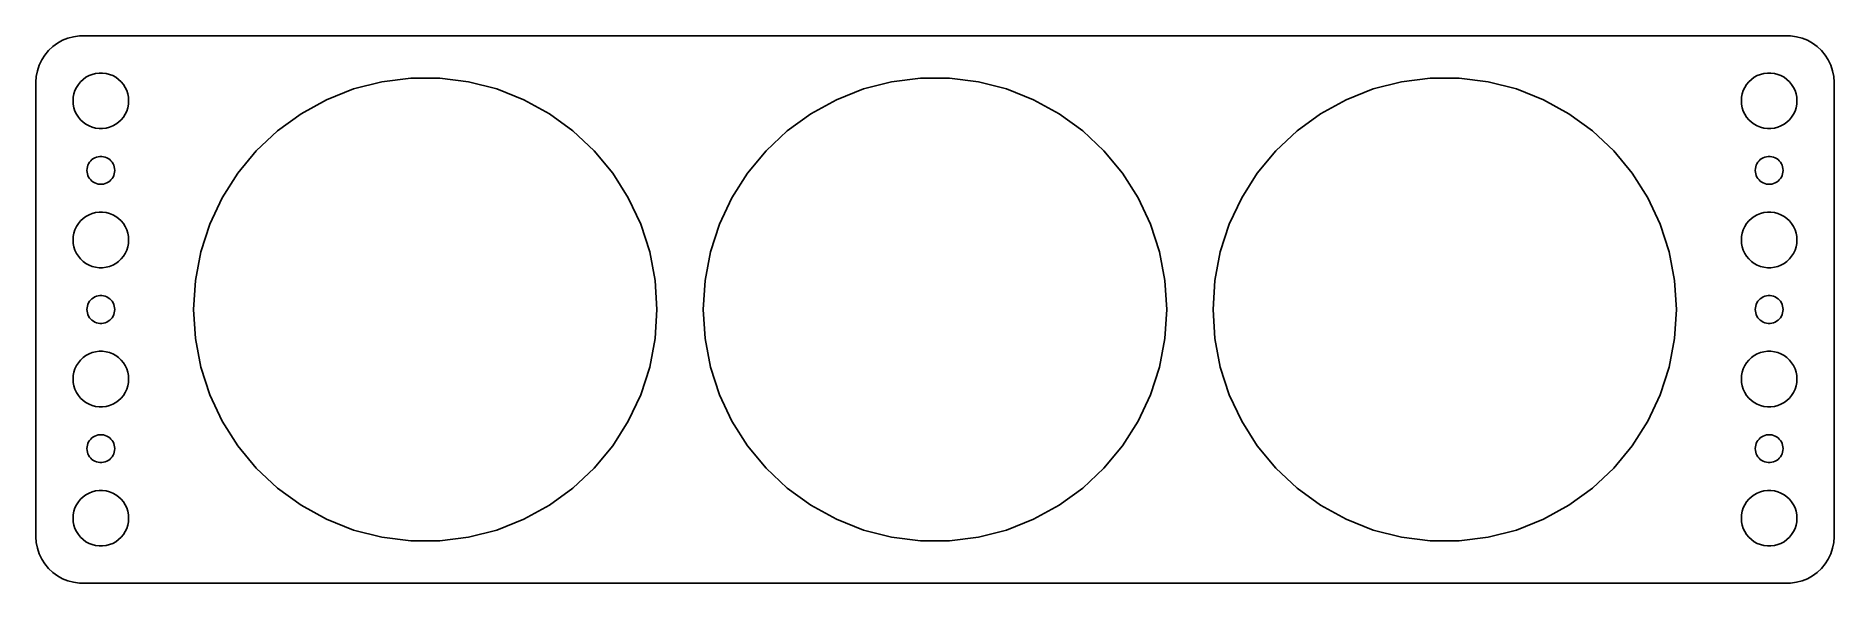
# Model space of a CAD drawing. Header units: metres. Extents: x -97 to 97, y -29 to 29.
import ezdxf

# ---------------------------------------------------------------- set-up
doc = ezdxf.new("R2010")
doc.units = ezdxf.units.M

msp = doc.modelspace()

# ---------------------------------------------------------------- linework, layer by layer
for p, q in [((-93.5451, 29.2553), (-94.1289, 29.0241)), ((-92.9369, 29.4114), (-93.5451, 29.2553)), ((-92.3139, 29.4901), (-92.9369, 29.4114)), ((92.3139, 29.4901), (-92.3139, 29.4901)), ((92.9369, 29.4114), (92.3139, 29.4901)), ((93.5451, 29.2553), (92.9369, 29.4114)), ((94.1289, 29.0241), (93.5451, 29.2553)), ((-96.0451, 27.4389), (-96.3815, 26.9088)), ((-95.6448, 27.9227), (-96.0451, 27.4389)), ((-95.1871, 28.3526), (-95.6448, 27.9227)), ((-94.6791, 28.7216), (-95.1871, 28.3526)), ((-94.1289, 29.0241), (-94.6791, 28.7216)), ((94.6791, 28.7216), (94.1289, 29.0241)), ((95.1871, 28.3526), (94.6791, 28.7216)), ((95.6448, 27.9227), (95.1871, 28.3526)), ((96.0451, 27.4389), (95.6448, 27.9227)), ((96.3815, 26.9088), (96.0451, 27.4389)), ((-96.8429, 25.7434), (-96.9606, 25.1267)), ((-96.6489, 26.3406), (-96.8429, 25.7434)), ((-96.3815, 26.9088), (-96.6489, 26.3406)), ((-91.2773, 25.2145), (-90.927, 25.3532)), ((-90.927, 25.3532), (-90.5621, 25.4469)), ((-90.5621, 25.4469), (-90.1884, 25.4941)), ((-90.1884, 25.4941), (-89.8116, 25.4941)), ((-89.8116, 25.4941), (-89.4379, 25.4469)), ((-89.4379, 25.4469), (-89.073, 25.3532)), ((-89.073, 25.3532), (-88.7227, 25.2145)), ((88.7227, 25.2145), (89.073, 25.3532)), ((89.073, 25.3532), (89.4379, 25.4469)), ((89.4379, 25.4469), (89.8116, 25.4941)), ((89.8116, 25.4941), (90.1884, 25.4941)), ((90.1884, 25.4941), (90.5621, 25.4469)), ((90.5621, 25.4469), (90.927, 25.3532)), ((90.927, 25.3532), (91.2773, 25.2145)), ((96.6489, 26.3406), (96.3815, 26.9088)), ((96.8429, 25.7434), (96.6489, 26.3406)), ((96.9606, 25.1267), (96.8429, 25.7434)), ((-96.9606, 25.1267), (-97, 24.5)), ((-97, 24.5), (-97, -24.5)), ((-92.9057, 23.2461), (-92.7893, 23.6044)), ((-92.7893, 23.6044), (-92.6289, 23.9453)), ((-92.6289, 23.9453), (-92.427, 24.2634)), ((-92.427, 24.2634), (-92.1869, 24.5536)), ((-92.1869, 24.5536), (-91.9123, 24.8115)), ((-91.9123, 24.8115), (-91.6075, 25.033)), ((-91.6075, 25.033), (-91.2773, 25.2145)), ((-88.7227, 25.2145), (-88.3925, 25.033)), ((-88.3925, 25.033), (-88.0877, 24.8115)), ((-88.0877, 24.8115), (-87.8131, 24.5536)), ((-87.8131, 24.5536), (-87.573, 24.2634)), ((-87.573, 24.2634), (-87.3711, 23.9453)), ((-87.3711, 23.9453), (-87.2107, 23.6044)), ((-87.2107, 23.6044), (-87.0943, 23.2461)), ((-65.6445, 22.6207), (-62.7254, 23.7764)), ((-62.7254, 23.7764), (-59.6845, 24.5572)), ((-59.6845, 24.5572), (-56.5698, 24.9507)), ((-56.5698, 24.9507), (-53.4302, 24.9507)), ((-53.4302, 24.9507), (-50.3155, 24.5572)), ((-50.3155, 24.5572), (-47.2746, 23.7764)), ((-47.2746, 23.7764), (-44.3555, 22.6207)), ((-10.6445, 22.6207), (-7.72542, 23.7764)), ((-7.72542, 23.7764), (-4.68452, 24.5572)), ((-4.68452, 24.5572), (-1.56975, 24.9507)), ((-1.56975, 24.9507), (1.56975, 24.9507)), ((1.56975, 24.9507), (4.68452, 24.5572)), ((4.68452, 24.5572), (7.72542, 23.7764)), ((7.72542, 23.7764), (10.6445, 22.6207)), ((44.3555, 22.6207), (47.2746, 23.7764)), ((47.2746, 23.7764), (50.3155, 24.5572)), ((50.3155, 24.5572), (53.4302, 24.9507)), ((53.4302, 24.9507), (56.5698, 24.9507)), ((56.5698, 24.9507), (59.6845, 24.5572)), ((59.6845, 24.5572), (62.7254, 23.7764)), ((62.7254, 23.7764), (65.6445, 22.6207)), ((87.0943, 23.2461), (87.2107, 23.6044)), ((87.2107, 23.6044), (87.3711, 23.9453)), ((87.3711, 23.9453), (87.573, 24.2634)), ((87.573, 24.2634), (87.8131, 24.5536)), ((87.8131, 24.5536), (88.0877, 24.8115)), ((88.0877, 24.8115), (88.3925, 25.033)), ((88.3925, 25.033), (88.7227, 25.2145)), ((91.2773, 25.2145), (91.6075, 25.033)), ((91.6075, 25.033), (91.9123, 24.8115)), ((91.9123, 24.8115), (92.1869, 24.5536)), ((92.1869, 24.5536), (92.427, 24.2634)), ((92.427, 24.2634), (92.6289, 23.9453)), ((92.6289, 23.9453), (92.7893, 23.6044)), ((92.7893, 23.6044), (92.9057, 23.2461)), ((97, 24.5), (96.9606, 25.1267)), ((97, -24.5), (97, 24.5)), ((-93, 22.5), (-92.9763, 22.876)), ((-92.9763, 22.124), (-93, 22.5)), ((-92.9763, 22.876), (-92.9057, 23.2461)), ((-92.9057, 21.7539), (-92.9763, 22.124)), ((-92.7893, 21.3956), (-92.9057, 21.7539)), ((-92.6289, 21.0547), (-92.7893, 21.3956)), ((-87.2107, 21.3956), (-87.3711, 21.0547)), ((-87.0943, 21.7539), (-87.2107, 21.3956)), ((-87.0943, 23.2461), (-87.0237, 22.876)), ((-87.0237, 22.124), (-87.0943, 21.7539)), ((-87.0237, 22.876), (-87, 22.5)), ((-87, 22.5), (-87.0237, 22.124)), ((-68.3957, 21.1082), (-65.6445, 22.6207)), ((-44.3555, 22.6207), (-41.6043, 21.1082)), ((-13.3957, 21.1082), (-10.6445, 22.6207)), ((10.6445, 22.6207), (13.3957, 21.1082)), ((41.6043, 21.1082), (44.3555, 22.6207)), ((65.6445, 22.6207), (68.3957, 21.1082)), ((87, 22.5), (87.0237, 22.876)), ((87.0237, 22.124), (87, 22.5)), ((87.0237, 22.876), (87.0943, 23.2461)), ((87.0943, 21.7539), (87.0237, 22.124)), ((87.2107, 21.3956), (87.0943, 21.7539)), ((87.3711, 21.0547), (87.2107, 21.3956)), ((92.7893, 21.3956), (92.6289, 21.0547)), ((92.9057, 21.7539), (92.7893, 21.3956)), ((92.9057, 23.2461), (92.9763, 22.876)), ((92.9763, 22.124), (92.9057, 21.7539)), ((92.9763, 22.876), (93, 22.5)), ((93, 22.5), (92.9763, 22.124)), ((-92.427, 20.7366), (-92.6289, 21.0547)), ((-92.1869, 20.4464), (-92.427, 20.7366)), ((-91.9123, 20.1884), (-92.1869, 20.4464)), ((-91.6075, 19.967), (-91.9123, 20.1884)), ((-91.2773, 19.7855), (-91.6075, 19.967)), ((-90.927, 19.6468), (-91.2773, 19.7855)), ((-90.5621, 19.5531), (-90.927, 19.6468)), ((-90.1884, 19.5059), (-90.5621, 19.5531)), ((-89.8116, 19.5059), (-90.1884, 19.5059)), ((-89.4379, 19.5531), (-89.8116, 19.5059)), ((-89.073, 19.6468), (-89.4379, 19.5531)), ((-88.7227, 19.7855), (-89.073, 19.6468)), ((-88.3925, 19.967), (-88.7227, 19.7855)), ((-88.0877, 20.1884), (-88.3925, 19.967)), ((-87.8131, 20.4464), (-88.0877, 20.1884)), ((-87.573, 20.7366), (-87.8131, 20.4464)), ((-87.3711, 21.0547), (-87.573, 20.7366)), ((-70.9356, 19.2628), (-68.3957, 21.1082)), ((-41.6043, 21.1082), (-39.0644, 19.2628)), ((-15.9356, 19.2628), (-13.3957, 21.1082)), ((13.3957, 21.1082), (15.9356, 19.2628)), ((39.0644, 19.2628), (41.6043, 21.1082)), ((68.3957, 21.1082), (70.9356, 19.2628)), ((87.573, 20.7366), (87.3711, 21.0547)), ((87.8131, 20.4464), (87.573, 20.7366)), ((88.0877, 20.1884), (87.8131, 20.4464)), ((88.3925, 19.967), (88.0877, 20.1884)), ((88.7227, 19.7855), (88.3925, 19.967)), ((89.073, 19.6468), (88.7227, 19.7855)), ((89.4379, 19.5531), (89.073, 19.6468)), ((89.8116, 19.5059), (89.4379, 19.5531)), ((90.1884, 19.5059), (89.8116, 19.5059)), ((90.5621, 19.5531), (90.1884, 19.5059)), ((90.927, 19.6468), (90.5621, 19.5531)), ((91.2773, 19.7855), (90.927, 19.6468)), ((91.6075, 19.967), (91.2773, 19.7855)), ((91.9123, 20.1884), (91.6075, 19.967)), ((92.1869, 20.4464), (91.9123, 20.1884)), ((92.427, 20.7366), (92.1869, 20.4464)), ((92.6289, 21.0547), (92.427, 20.7366)), ((-73.2242, 17.1137), (-70.9356, 19.2628)), ((-39.0644, 19.2628), (-36.7758, 17.1137)), ((-18.2242, 17.1137), (-15.9356, 19.2628)), ((15.9356, 19.2628), (18.2242, 17.1137)), ((36.7758, 17.1137), (39.0644, 19.2628)), ((70.9356, 19.2628), (73.2242, 17.1137)), ((-91.4529, 15.373), (-91.3947, 15.5522)), ((-91.3947, 15.5522), (-91.3145, 15.7226)), ((-91.3145, 15.7226), (-91.2135, 15.8817)), ((-91.2135, 15.8817), (-91.0934, 16.0268)), ((-91.0934, 16.0268), (-90.9561, 16.1558)), ((-90.9561, 16.1558), (-90.8037, 16.2665)), ((-90.8037, 16.2665), (-90.6387, 16.3572)), ((-90.6387, 16.3572), (-90.4635, 16.4266)), ((-90.4635, 16.4266), (-90.2811, 16.4734)), ((-90.2811, 16.4734), (-90.0942, 16.497)), ((-90.0942, 16.497), (-89.9058, 16.497)), ((-89.9058, 16.497), (-89.7189, 16.4734)), ((-89.7189, 16.4734), (-89.5365, 16.4266)), ((-89.5365, 16.4266), (-89.3613, 16.3572)), ((-89.3613, 16.3572), (-89.1963, 16.2665)), ((-89.1963, 16.2665), (-89.0439, 16.1558)), ((-89.0439, 16.1558), (-88.9065, 16.0268)), ((-88.9065, 16.0268), (-88.7865, 15.8817)), ((-88.7865, 15.8817), (-88.6855, 15.7226)), ((-88.6855, 15.7226), (-88.6053, 15.5522)), ((-88.6053, 15.5522), (-88.5471, 15.373)), ((-75.2254, 14.6946), (-73.2242, 17.1137)), ((-36.7758, 17.1137), (-34.7746, 14.6946)), ((-20.2254, 14.6946), (-18.2242, 17.1137)), ((18.2242, 17.1137), (20.2254, 14.6946)), ((34.7746, 14.6946), (36.7758, 17.1137)), ((73.2242, 17.1137), (75.2254, 14.6946)), ((88.5471, 15.373), (88.6053, 15.5522)), ((88.6053, 15.5522), (88.6855, 15.7226)), ((88.6855, 15.7226), (88.7865, 15.8817)), ((88.7865, 15.8817), (88.9065, 16.0268)), ((88.9065, 16.0268), (89.0439, 16.1558)), ((89.0439, 16.1558), (89.1963, 16.2665)), ((89.1963, 16.2665), (89.3613, 16.3572)), ((89.3613, 16.3572), (89.5365, 16.4266)), ((89.5365, 16.4266), (89.7189, 16.4734)), ((89.7189, 16.4734), (89.9058, 16.497)), ((89.9058, 16.497), (90.0942, 16.497)), ((90.0942, 16.497), (90.2811, 16.4734)), ((90.2811, 16.4734), (90.4635, 16.4266)), ((90.4635, 16.4266), (90.6387, 16.3572)), ((90.6387, 16.3572), (90.8037, 16.2665)), ((90.8037, 16.2665), (90.9561, 16.1558)), ((90.9561, 16.1558), (91.0934, 16.0268)), ((91.0934, 16.0268), (91.2135, 15.8817)), ((91.2135, 15.8817), (91.3145, 15.7226)), ((91.3145, 15.7226), (91.3947, 15.5522)), ((91.3947, 15.5522), (91.4529, 15.373)), ((-91.5, 15), (-91.4882, 15.188)), ((-91.4882, 14.812), (-91.5, 15)), ((-91.4882, 15.188), (-91.4529, 15.373)), ((-91.4529, 14.627), (-91.4882, 14.812)), ((-91.3947, 14.4478), (-91.4529, 14.627)), ((-91.3145, 14.2774), (-91.3947, 14.4478)), ((-91.2135, 14.1183), (-91.3145, 14.2774)), ((-91.0934, 13.9732), (-91.2135, 14.1183)), ((-90.9561, 13.8442), (-91.0934, 13.9732)), ((-90.8037, 13.7335), (-90.9561, 13.8442)), ((-90.6387, 13.6427), (-90.8037, 13.7335)), ((-90.4635, 13.5734), (-90.6387, 13.6427)), ((-89.3613, 13.6427), (-89.5365, 13.5734)), ((-89.1963, 13.7335), (-89.3613, 13.6427)), ((-89.0439, 13.8442), (-89.1963, 13.7335)), ((-88.9065, 13.9732), (-89.0439, 13.8442)), ((-88.7865, 14.1183), (-88.9065, 13.9732)), ((-88.6855, 14.2774), (-88.7865, 14.1183)), ((-88.6053, 14.4478), (-88.6855, 14.2774)), ((-88.5471, 14.627), (-88.6053, 14.4478)), ((-88.5471, 15.373), (-88.5118, 15.188)), ((-88.5118, 14.812), (-88.5471, 14.627)), ((-88.5118, 15.188), (-88.5, 15)), ((-88.5, 15), (-88.5118, 14.812)), ((-76.9077, 12.0438), (-75.2254, 14.6946)), ((-34.7746, 14.6946), (-33.0923, 12.0438)), ((-21.9077, 12.0438), (-20.2254, 14.6946)), ((20.2254, 14.6946), (21.9077, 12.0438)), ((33.0923, 12.0438), (34.7746, 14.6946)), ((75.2254, 14.6946), (76.9077, 12.0438)), ((88.5, 15), (88.5118, 15.188)), ((88.5118, 14.812), (88.5, 15)), ((88.5118, 15.188), (88.5471, 15.373)), ((88.5471, 14.627), (88.5118, 14.812)), ((88.6053, 14.4478), (88.5471, 14.627)), ((88.6855, 14.2774), (88.6053, 14.4478)), ((88.7865, 14.1183), (88.6855, 14.2774)), ((88.9065, 13.9732), (88.7865, 14.1183)), ((89.0439, 13.8442), (88.9065, 13.9732)), ((89.1963, 13.7335), (89.0439, 13.8442)), ((89.3613, 13.6427), (89.1963, 13.7335)), ((89.5365, 13.5734), (89.3613, 13.6427)), ((90.6387, 13.6427), (90.4635, 13.5734)), ((90.8037, 13.7335), (90.6387, 13.6427)), ((90.9561, 13.8442), (90.8037, 13.7335)), ((91.0934, 13.9732), (90.9561, 13.8442)), ((91.2135, 14.1183), (91.0934, 13.9732)), ((91.3145, 14.2774), (91.2135, 14.1183)), ((91.3947, 14.4478), (91.3145, 14.2774)), ((91.4529, 14.627), (91.3947, 14.4478)), ((91.4529, 15.373), (91.4882, 15.188)), ((91.4882, 14.812), (91.4529, 14.627)), ((91.4882, 15.188), (91.5, 15)), ((91.5, 15), (91.4882, 14.812)), ((-90.2811, 13.5266), (-90.4635, 13.5734)), ((-90.0942, 13.5029), (-90.2811, 13.5266)), ((-89.9058, 13.5029), (-90.0942, 13.5029)), ((-89.7189, 13.5266), (-89.9058, 13.5029)), ((-89.5365, 13.5734), (-89.7189, 13.5266)), ((-78.2444, 9.20311), (-76.9077, 12.0438)), ((-33.0923, 12.0438), (-31.7556, 9.20311)), ((-23.2444, 9.20311), (-21.9077, 12.0438)), ((21.9077, 12.0438), (23.2444, 9.20311)), ((31.7556, 9.20311), (33.0923, 12.0438)), ((76.9077, 12.0438), (78.2444, 9.20311)), ((89.7189, 13.5266), (89.5365, 13.5734)), ((89.9058, 13.5029), (89.7189, 13.5266)), ((90.0942, 13.5029), (89.9058, 13.5029)), ((90.2811, 13.5266), (90.0942, 13.5029)), ((90.4635, 13.5734), (90.2811, 13.5266)), ((-92.1869, 9.55363), (-91.9123, 9.81154)), ((-91.9123, 9.81154), (-91.6075, 10.033)), ((-91.6075, 10.033), (-91.2773, 10.2145)), ((-91.2773, 10.2145), (-90.927, 10.3532)), ((-90.927, 10.3532), (-90.5621, 10.4469)), ((-90.5621, 10.4469), (-90.1884, 10.4941)), ((-90.1884, 10.4941), (-89.8116, 10.4941)), ((-89.8116, 10.4941), (-89.4379, 10.4469)), ((-89.4379, 10.4469), (-89.073, 10.3532)), ((-89.073, 10.3532), (-88.7227, 10.2145)), ((-88.7227, 10.2145), (-88.3925, 10.033)), ((-88.3925, 10.033), (-88.0877, 9.81154)), ((-88.0877, 9.81154), (-87.8131, 9.55363)), ((87.8131, 9.55363), (88.0877, 9.81154)), ((88.0877, 9.81154), (88.3925, 10.033)), ((88.3925, 10.033), (88.7227, 10.2145)), ((88.7227, 10.2145), (89.073, 10.3532)), ((89.073, 10.3532), (89.4379, 10.4469)), ((89.4379, 10.4469), (89.8116, 10.4941)), ((89.8116, 10.4941), (90.1884, 10.4941)), ((90.1884, 10.4941), (90.5621, 10.4469)), ((90.5621, 10.4469), (90.927, 10.3532)), ((90.927, 10.3532), (91.2773, 10.2145)), ((91.2773, 10.2145), (91.6075, 10.033)), ((91.6075, 10.033), (91.9123, 9.81154)), ((91.9123, 9.81154), (92.1869, 9.55363)), ((-93, 7.5), (-92.9763, 7.87599)), ((-92.9763, 7.87599), (-92.9057, 8.24606)), ((-92.9057, 8.24606), (-92.7893, 8.60437)), ((-92.7893, 8.60437), (-92.6289, 8.94525)), ((-92.6289, 8.94525), (-92.427, 9.26335)), ((-92.427, 9.26335), (-92.1869, 9.55363)), ((-87.8131, 9.55363), (-87.573, 9.26335)), ((-87.573, 9.26335), (-87.3711, 8.94525)), ((-87.3711, 8.94525), (-87.2107, 8.60437)), ((-87.2107, 8.60437), (-87.0943, 8.24606)), ((-87.0943, 8.24606), (-87.0237, 7.87599)), ((-87.0237, 7.87599), (-87, 7.5)), ((-79.2146, 6.21724), (-78.2444, 9.20311)), ((-31.7556, 9.20311), (-30.7854, 6.21724)), ((-24.2146, 6.21724), (-23.2444, 9.20311)), ((23.2444, 9.20311), (24.2146, 6.21724)), ((30.7854, 6.21724), (31.7556, 9.20311)), ((78.2444, 9.20311), (79.2146, 6.21724)), ((87, 7.5), (87.0237, 7.87599)), ((87.0237, 7.87599), (87.0943, 8.24606)), ((87.0943, 8.24606), (87.2107, 8.60437)), ((87.2107, 8.60437), (87.3711, 8.94525)), ((87.3711, 8.94525), (87.573, 9.26335)), ((87.573, 9.26335), (87.8131, 9.55363)), ((92.1869, 9.55363), (92.427, 9.26335)), ((92.427, 9.26335), (92.6289, 8.94525)), ((92.6289, 8.94525), (92.7893, 8.60437)), ((92.7893, 8.60437), (92.9057, 8.24606)), ((92.9057, 8.24606), (92.9763, 7.87599)), ((92.9763, 7.87599), (93, 7.5)), ((-92.9763, 7.12399), (-93, 7.5)), ((-92.9057, 6.75392), (-92.9763, 7.12399)), ((-92.7893, 6.39561), (-92.9057, 6.75392)), ((-92.6289, 6.05473), (-92.7893, 6.39561)), ((-92.427, 5.73663), (-92.6289, 6.05473)), ((-87.3711, 6.05473), (-87.573, 5.73663)), ((-87.2107, 6.39561), (-87.3711, 6.05473)), ((-87.0943, 6.75392), (-87.2107, 6.39561)), ((-87.0237, 7.12399), (-87.0943, 6.75392)), ((-87, 7.5), (-87.0237, 7.12399)), ((-79.8029, 3.13332), (-79.2146, 6.21724)), ((-30.7854, 6.21724), (-30.1971, 3.13332)), ((-24.8029, 3.13332), (-24.2146, 6.21724)), ((24.2146, 6.21724), (24.8029, 3.13332)), ((30.1971, 3.13332), (30.7854, 6.21724)), ((79.2146, 6.21724), (79.8029, 3.13332)), ((87.0237, 7.12399), (87, 7.5)), ((87.0943, 6.75392), (87.0237, 7.12399)), ((87.2107, 6.39561), (87.0943, 6.75392)), ((87.3711, 6.05473), (87.2107, 6.39561)), ((87.573, 5.73663), (87.3711, 6.05473)), ((92.6289, 6.05473), (92.427, 5.73663)), ((92.7893, 6.39561), (92.6289, 6.05473)), ((92.9057, 6.75392), (92.7893, 6.39561)), ((92.9763, 7.12399), (92.9057, 6.75392)), ((93, 7.5), (92.9763, 7.12399)), ((-92.1869, 5.44635), (-92.427, 5.73663)), ((-91.9123, 5.18845), (-92.1869, 5.44635)), ((-91.6075, 4.96701), (-91.9123, 5.18845)), ((-91.2773, 4.78551), (-91.6075, 4.96701)), ((-90.927, 4.64682), (-91.2773, 4.78551)), ((-90.5621, 4.55313), (-90.927, 4.64682)), ((-90.1884, 4.50591), (-90.5621, 4.55313)), ((-89.8116, 4.50591), (-90.1884, 4.50591)), ((-89.4379, 4.55313), (-89.8116, 4.50591)), ((-89.073, 4.64682), (-89.4379, 4.55313)), ((-88.7227, 4.78551), (-89.073, 4.64682)), ((-88.3925, 4.96701), (-88.7227, 4.78551)), ((-88.0877, 5.18845), (-88.3925, 4.96701)), ((-87.8131, 5.44635), (-88.0877, 5.18845)), ((-87.573, 5.73663), (-87.8131, 5.44635)), ((87.8131, 5.44635), (87.573, 5.73663)), ((88.0877, 5.18845), (87.8131, 5.44635)), ((88.3925, 4.96701), (88.0877, 5.18845)), ((88.7227, 4.78551), (88.3925, 4.96701)), ((89.073, 4.64682), (88.7227, 4.78551)), ((89.4379, 4.55313), (89.073, 4.64682)), ((89.8116, 4.50591), (89.4379, 4.55313)), ((90.1884, 4.50591), (89.8116, 4.50591)), ((90.5621, 4.55313), (90.1884, 4.50591)), ((90.927, 4.64682), (90.5621, 4.55313)), ((91.2773, 4.78551), (90.927, 4.64682)), ((91.6075, 4.96701), (91.2773, 4.78551)), ((91.9123, 5.18845), (91.6075, 4.96701)), ((92.1869, 5.44635), (91.9123, 5.18845)), ((92.427, 5.73663), (92.1869, 5.44635)), ((-80, 0), (-79.8029, 3.13332)), ((-30.1971, 3.13332), (-30, 0)), ((-25, 0), (-24.8029, 3.13332)), ((24.8029, 3.13332), (25, 0)), ((30, 0), (30.1971, 3.13332)), ((79.8029, 3.13332), (80, 0)), ((-91.5, 0), (-91.4882, 0.187988)), ((-91.4882, -0.187988), (-91.5, 0)), ((-91.4882, 0.187988), (-91.4529, 0.373032)), ((-91.4529, 0.373032), (-91.3947, 0.552185)), ((-91.3947, 0.552185), (-91.3145, 0.722626)), ((-91.3145, 0.722626), (-91.2135, 0.881668)), ((-91.2135, 0.881668), (-91.0934, 1.02681)), ((-91.0934, 1.02681), (-90.9561, 1.15576)), ((-90.9561, 1.15576), (-90.8037, 1.26648)), ((-90.8037, 1.26648), (-90.6387, 1.35724)), ((-90.6387, 1.35724), (-90.4635, 1.42657)), ((-90.4635, 1.42657), (-90.2811, 1.47342)), ((-90.2811, 1.47342), (-90.0942, 1.49704)), ((-90.0942, 1.49704), (-89.9058, 1.49704)), ((-89.9058, 1.49704), (-89.7189, 1.47342)), ((-89.7189, 1.47342), (-89.5365, 1.42657)), ((-89.5365, 1.42657), (-89.3613, 1.35724)), ((-89.3613, 1.35724), (-89.1963, 1.26648)), ((-89.1963, 1.26648), (-89.0439, 1.15576)), ((-89.0439, 1.15576), (-88.9065, 1.02681)), ((-88.9065, 1.02681), (-88.7865, 0.881668)), ((-88.7865, 0.881668), (-88.6855, 0.722626)), ((-88.6855, 0.722626), (-88.6053, 0.552185)), ((-88.6053, 0.552185), (-88.5471, 0.373032)), ((-88.5471, 0.373032), (-88.5118, 0.187988)), ((-88.5118, 0.187988), (-88.5, 0)), ((-88.5, 0), (-88.5118, -0.187988)), ((-79.8029, -3.13332), (-80, 0)), ((-30, 0), (-30.1971, -3.13332)), ((-24.8029, -3.13332), (-25, 0)), ((25, 0), (24.8029, -3.13332)), ((30.1971, -3.13332), (30, 0)), ((80, 0), (79.8029, -3.13332)), ((88.5, 0), (88.5118, 0.187988)), ((88.5118, -0.187988), (88.5, 0)), ((88.5118, 0.187988), (88.5471, 0.373032)), ((88.5471, 0.373032), (88.6053, 0.552185)), ((88.6053, 0.552185), (88.6855, 0.722626)), ((88.6855, 0.722626), (88.7865, 0.881668)), ((88.7865, 0.881668), (88.9065, 1.02681)), ((88.9065, 1.02681), (89.0439, 1.15576)), ((89.0439, 1.15576), (89.1963, 1.26648)), ((89.1963, 1.26648), (89.3613, 1.35724)), ((89.3613, 1.35724), (89.5365, 1.42657)), ((89.5365, 1.42657), (89.7189, 1.47342)), ((89.7189, 1.47342), (89.9058, 1.49704)), ((89.9058, 1.49704), (90.0942, 1.49704)), ((90.0942, 1.49704), (90.2811, 1.47342)), ((90.2811, 1.47342), (90.4635, 1.42657)), ((90.4635, 1.42657), (90.6387, 1.35724)), ((90.6387, 1.35724), (90.8037, 1.26648)), ((90.8037, 1.26648), (90.9561, 1.15576)), ((90.9561, 1.15576), (91.0934, 1.02681)), ((91.0934, 1.02681), (91.2135, 0.881668)), ((91.2135, 0.881668), (91.3145, 0.722626)), ((91.3145, 0.722626), (91.3947, 0.552185)), ((91.3947, 0.552185), (91.4529, 0.373032)), ((91.4529, 0.373032), (91.4882, 0.187988)), ((91.4882, 0.187988), (91.5, 0)), ((91.5, 0), (91.4882, -0.187988)), ((-91.4529, -0.373032), (-91.4882, -0.187988)), ((-91.3947, -0.552185), (-91.4529, -0.373032)), ((-91.3145, -0.722626), (-91.3947, -0.552185)), ((-91.2135, -0.881668), (-91.3145, -0.722626)), ((-91.0934, -1.02681), (-91.2135, -0.881668)), ((-90.9561, -1.15576), (-91.0934, -1.02681)), ((-90.8037, -1.26648), (-90.9561, -1.15576)), ((-90.6387, -1.35724), (-90.8037, -1.26648)), ((-90.4635, -1.42657), (-90.6387, -1.35724)), ((-90.2811, -1.47342), (-90.4635, -1.42657)), ((-90.0942, -1.49704), (-90.2811, -1.47342)), ((-89.9058, -1.49704), (-90.0942, -1.49704)), ((-89.7189, -1.47342), (-89.9058, -1.49704)), ((-89.5365, -1.42657), (-89.7189, -1.47342)), ((-89.3613, -1.35724), (-89.5365, -1.42657)), ((-89.1963, -1.26648), (-89.3613, -1.35724)), ((-89.0439, -1.15576), (-89.1963, -1.26648)), ((-88.9065, -1.02681), (-89.0439, -1.15576)), ((-88.7865, -0.881668), (-88.9065, -1.02681)), ((-88.6855, -0.722626), (-88.7865, -0.881668)), ((-88.6053, -0.552185), (-88.6855, -0.722626)), ((-88.5471, -0.373032), (-88.6053, -0.552185)), ((-88.5118, -0.187988), (-88.5471, -0.373032)), ((88.5471, -0.373032), (88.5118, -0.187988)), ((88.6053, -0.552185), (88.5471, -0.373032)), ((88.6855, -0.722626), (88.6053, -0.552185)), ((88.7865, -0.881668), (88.6855, -0.722626)), ((88.9065, -1.02681), (88.7865, -0.881668)), ((89.0439, -1.15576), (88.9065, -1.02681)), ((89.1963, -1.26648), (89.0439, -1.15576)), ((89.3613, -1.35724), (89.1963, -1.26648)), ((89.5365, -1.42657), (89.3613, -1.35724)), ((89.7189, -1.47342), (89.5365, -1.42657)), ((89.9058, -1.49704), (89.7189, -1.47342)), ((90.0942, -1.49704), (89.9058, -1.49704)), ((90.2811, -1.47342), (90.0942, -1.49704)), ((90.4635, -1.42657), (90.2811, -1.47342)), ((90.6387, -1.35724), (90.4635, -1.42657)), ((90.8037, -1.26648), (90.6387, -1.35724)), ((90.9561, -1.15576), (90.8037, -1.26648)), ((91.0934, -1.02681), (90.9561, -1.15576)), ((91.2135, -0.881668), (91.0934, -1.02681)), ((91.3145, -0.722626), (91.2135, -0.881668)), ((91.3947, -0.552185), (91.3145, -0.722626)), ((91.4529, -0.373032), (91.3947, -0.552185)), ((91.4882, -0.187988), (91.4529, -0.373032)), ((-79.2146, -6.21724), (-79.8029, -3.13332)), ((-30.1971, -3.13332), (-30.7854, -6.21724)), ((-24.2146, -6.21724), (-24.8029, -3.13332)), ((24.8029, -3.13332), (24.2146, -6.21724)), ((30.7854, -6.21724), (30.1971, -3.13332)), ((79.8029, -3.13332), (79.2146, -6.21724)), ((-92.6289, -6.05473), (-92.427, -5.73663)), ((-92.427, -5.73663), (-92.1869, -5.44635)), ((-92.1869, -5.44635), (-91.9123, -5.18845)), ((-91.9123, -5.18845), (-91.6075, -4.96701)), ((-91.6075, -4.96701), (-91.2773, -4.78551)), ((-91.2773, -4.78551), (-90.927, -4.64682)), ((-90.927, -4.64682), (-90.5621, -4.55313)), ((-90.5621, -4.55313), (-90.1884, -4.50591)), ((-90.1884, -4.50591), (-89.8116, -4.50591)), ((-89.8116, -4.50591), (-89.4379, -4.55313)), ((-89.4379, -4.55313), (-89.073, -4.64682)), ((-89.073, -4.64682), (-88.7227, -4.78551)), ((-88.7227, -4.78551), (-88.3925, -4.96701)), ((-88.3925, -4.96701), (-88.0877, -5.18845)), ((-88.0877, -5.18845), (-87.8131, -5.44635)), ((-87.8131, -5.44635), (-87.573, -5.73663)), ((-87.573, -5.73663), (-87.3711, -6.05473)), ((87.3711, -6.05473), (87.573, -5.73663)), ((87.573, -5.73663), (87.8131, -5.44635)), ((87.8131, -5.44635), (88.0877, -5.18845)), ((88.0877, -5.18845), (88.3925, -4.96701)), ((88.3925, -4.96701), (88.7227, -4.78551)), ((88.7227, -4.78551), (89.073, -4.64682)), ((89.073, -4.64682), (89.4379, -4.55313)), ((89.4379, -4.55313), (89.8116, -4.50591)), ((89.8116, -4.50591), (90.1884, -4.50591)), ((90.1884, -4.50591), (90.5621, -4.55313)), ((90.5621, -4.55313), (90.927, -4.64682)), ((90.927, -4.64682), (91.2773, -4.78551)), ((91.2773, -4.78551), (91.6075, -4.96701)), ((91.6075, -4.96701), (91.9123, -5.18845)), ((91.9123, -5.18845), (92.1869, -5.44635)), ((92.1869, -5.44635), (92.427, -5.73663)), ((92.427, -5.73663), (92.6289, -6.05473)), ((-93, -7.5), (-92.9763, -7.12399)), ((-92.9763, -7.87599), (-93, -7.5)), ((-92.9763, -7.12399), (-92.9057, -6.75392)), ((-92.9057, -6.75392), (-92.7893, -6.39561)), ((-92.7893, -6.39561), (-92.6289, -6.05473)), ((-87.3711, -6.05473), (-87.2107, -6.39561)), ((-87.2107, -6.39561), (-87.0943, -6.75392)), ((-87.0943, -6.75392), (-87.0237, -7.12399)), ((-87.0237, -7.12399), (-87, -7.5)), ((-87, -7.5), (-87.0237, -7.87599)), ((-78.2444, -9.20311), (-79.2146, -6.21724)), ((-30.7854, -6.21724), (-31.7556, -9.20311)), ((-23.2444, -9.20311), (-24.2146, -6.21724)), ((24.2146, -6.21724), (23.2444, -9.20311)), ((31.7556, -9.20311), (30.7854, -6.21724)), ((79.2146, -6.21724), (78.2444, -9.20311)), ((87, -7.5), (87.0237, -7.12399)), ((87.0237, -7.87599), (87, -7.5)), ((87.0237, -7.12399), (87.0943, -6.75392)), ((87.0943, -6.75392), (87.2107, -6.39561)), ((87.2107, -6.39561), (87.3711, -6.05473)), ((92.6289, -6.05473), (92.7893, -6.39561)), ((92.7893, -6.39561), (92.9057, -6.75392)), ((92.9057, -6.75392), (92.9763, -7.12399)), ((92.9763, -7.12399), (93, -7.5)), ((93, -7.5), (92.9763, -7.87599)), ((-92.9057, -8.24606), (-92.9763, -7.87599)), ((-92.7893, -8.60437), (-92.9057, -8.24606)), ((-92.6289, -8.94525), (-92.7893, -8.60437)), ((-92.427, -9.26335), (-92.6289, -8.94525)), ((-92.1869, -9.55363), (-92.427, -9.26335)), ((-91.9123, -9.81154), (-92.1869, -9.55363)), ((-87.8131, -9.55363), (-88.0877, -9.81154)), ((-87.573, -9.26335), (-87.8131, -9.55363)), ((-87.3711, -8.94525), (-87.573, -9.26335)), ((-87.2107, -8.60437), (-87.3711, -8.94525)), ((-87.0943, -8.24606), (-87.2107, -8.60437)), ((-87.0237, -7.87599), (-87.0943, -8.24606)), ((-76.9077, -12.0438), (-78.2444, -9.20311)), ((-31.7556, -9.20311), (-33.0923, -12.0438)), ((-21.9077, -12.0438), (-23.2444, -9.20311)), ((23.2444, -9.20311), (21.9077, -12.0438)), ((33.0923, -12.0438), (31.7556, -9.20311)), ((78.2444, -9.20311), (76.9077, -12.0438)), ((87.0943, -8.24606), (87.0237, -7.87599)), ((87.2107, -8.60437), (87.0943, -8.24606)), ((87.3711, -8.94525), (87.2107, -8.60437)), ((87.573, -9.26335), (87.3711, -8.94525)), ((87.8131, -9.55363), (87.573, -9.26335)), ((88.0877, -9.81154), (87.8131, -9.55363)), ((92.1869, -9.55363), (91.9123, -9.81154)), ((92.427, -9.26335), (92.1869, -9.55363)), ((92.6289, -8.94525), (92.427, -9.26335)), ((92.7893, -8.60437), (92.6289, -8.94525)), ((92.9057, -8.24606), (92.7893, -8.60437)), ((92.9763, -7.87599), (92.9057, -8.24606)), ((-91.6075, -10.033), (-91.9123, -9.81154)), ((-91.2773, -10.2145), (-91.6075, -10.033)), ((-90.927, -10.3532), (-91.2773, -10.2145)), ((-90.5621, -10.4469), (-90.927, -10.3532)), ((-90.1884, -10.4941), (-90.5621, -10.4469)), ((-89.8116, -10.4941), (-90.1884, -10.4941)), ((-89.4379, -10.4469), (-89.8116, -10.4941)), ((-89.073, -10.3532), (-89.4379, -10.4469)), ((-88.7227, -10.2145), (-89.073, -10.3532)), ((-88.3925, -10.033), (-88.7227, -10.2145)), ((-88.0877, -9.81154), (-88.3925, -10.033)), ((88.3925, -10.033), (88.0877, -9.81154)), ((88.7227, -10.2145), (88.3925, -10.033)), ((89.073, -10.3532), (88.7227, -10.2145)), ((89.4379, -10.4469), (89.073, -10.3532)), ((89.8116, -10.4941), (89.4379, -10.4469)), ((90.1884, -10.4941), (89.8116, -10.4941)), ((90.5621, -10.4469), (90.1884, -10.4941)), ((90.927, -10.3532), (90.5621, -10.4469)), ((91.2773, -10.2145), (90.927, -10.3532)), ((91.6075, -10.033), (91.2773, -10.2145)), ((91.9123, -9.81154), (91.6075, -10.033)), ((-90.6387, -13.6427), (-90.4635, -13.5734)), ((-90.4635, -13.5734), (-90.2811, -13.5266)), ((-90.2811, -13.5266), (-90.0942, -13.5029)), ((-90.0942, -13.5029), (-89.9058, -13.5029)), ((-89.9058, -13.5029), (-89.7189, -13.5266)), ((-89.7189, -13.5266), (-89.5365, -13.5734)), ((-89.5365, -13.5734), (-89.3613, -13.6427)), ((-75.2254, -14.6946), (-76.9077, -12.0438)), ((-33.0923, -12.0438), (-34.7746, -14.6946)), ((-20.2254, -14.6946), (-21.9077, -12.0438)), ((21.9077, -12.0438), (20.2254, -14.6946)), ((34.7746, -14.6946), (33.0923, -12.0438)), ((76.9077, -12.0438), (75.2254, -14.6946)), ((89.3613, -13.6427), (89.5365, -13.5734)), ((89.5365, -13.5734), (89.7189, -13.5266)), ((89.7189, -13.5266), (89.9058, -13.5029)), ((89.9058, -13.5029), (90.0942, -13.5029)), ((90.0942, -13.5029), (90.2811, -13.5266)), ((90.2811, -13.5266), (90.4635, -13.5734)), ((90.4635, -13.5734), (90.6387, -13.6427)), ((-91.5, -15), (-91.4882, -14.812)), ((-91.4882, -15.188), (-91.5, -15)), ((-91.4882, -14.812), (-91.4529, -14.627)), ((-91.4529, -15.373), (-91.4882, -15.188)), ((-91.4529, -14.627), (-91.3947, -14.4478)), ((-91.3947, -15.5522), (-91.4529, -15.373)), ((-91.3947, -14.4478), (-91.3145, -14.2774)), ((-91.3145, -14.2774), (-91.2135, -14.1183)), ((-91.2135, -14.1183), (-91.0934, -13.9732)), ((-91.0934, -13.9732), (-90.9561, -13.8442)), ((-90.9561, -13.8442), (-90.8037, -13.7335)), ((-90.8037, -13.7335), (-90.6387, -13.6427)), ((-89.3613, -13.6427), (-89.1963, -13.7335)), ((-89.1963, -13.7335), (-89.0439, -13.8442)), ((-89.0439, -13.8442), (-88.9065, -13.9732)), ((-88.9065, -13.9732), (-88.7865, -14.1183)), ((-88.7865, -14.1183), (-88.6855, -14.2774)), ((-88.6855, -14.2774), (-88.6053, -14.4478)), ((-88.6053, -14.4478), (-88.5471, -14.627)), ((-88.5471, -15.373), (-88.6053, -15.5522)), ((-88.5471, -14.627), (-88.5118, -14.812)), ((-88.5118, -15.188), (-88.5471, -15.373)), ((-88.5118, -14.812), (-88.5, -15)), ((-88.5, -15), (-88.5118, -15.188)), ((-73.2242, -17.1137), (-75.2254, -14.6946)), ((-34.7746, -14.6946), (-36.7758, -17.1137)), ((-18.2242, -17.1137), (-20.2254, -14.6946)), ((20.2254, -14.6946), (18.2242, -17.1137)), ((36.7758, -17.1137), (34.7746, -14.6946)), ((75.2254, -14.6946), (73.2242, -17.1137)), ((88.5, -15), (88.5118, -14.812)), ((88.5118, -15.188), (88.5, -15)), ((88.5118, -14.812), (88.5471, -14.627)), ((88.5471, -15.373), (88.5118, -15.188)), ((88.5471, -14.627), (88.6053, -14.4478)), ((88.6053, -15.5522), (88.5471, -15.373)), ((88.6053, -14.4478), (88.6855, -14.2774)), ((88.6855, -14.2774), (88.7865, -14.1183)), ((88.7865, -14.1183), (88.9065, -13.9732)), ((88.9065, -13.9732), (89.0439, -13.8442)), ((89.0439, -13.8442), (89.1963, -13.7335)), ((89.1963, -13.7335), (89.3613, -13.6427)), ((90.6387, -13.6427), (90.8037, -13.7335)), ((90.8037, -13.7335), (90.9561, -13.8442)), ((90.9561, -13.8442), (91.0934, -13.9732)), ((91.0934, -13.9732), (91.2135, -14.1183)), ((91.2135, -14.1183), (91.3145, -14.2774)), ((91.3145, -14.2774), (91.3947, -14.4478)), ((91.3947, -14.4478), (91.4529, -14.627)), ((91.4529, -15.373), (91.3947, -15.5522)), ((91.4529, -14.627), (91.4882, -14.812)), ((91.4882, -15.188), (91.4529, -15.373)), ((91.4882, -14.812), (91.5, -15)), ((91.5, -15), (91.4882, -15.188)), ((-91.3145, -15.7226), (-91.3947, -15.5522)), ((-91.2135, -15.8817), (-91.3145, -15.7226)), ((-91.0934, -16.0268), (-91.2135, -15.8817)), ((-90.9561, -16.1558), (-91.0934, -16.0268)), ((-90.8037, -16.2665), (-90.9561, -16.1558)), ((-90.6387, -16.3572), (-90.8037, -16.2665)), ((-90.4635, -16.4266), (-90.6387, -16.3572)), ((-90.2811, -16.4734), (-90.4635, -16.4266)), ((-90.0942, -16.497), (-90.2811, -16.4734)), ((-89.9058, -16.497), (-90.0942, -16.497)), ((-89.7189, -16.4734), (-89.9058, -16.497)), ((-89.5365, -16.4266), (-89.7189, -16.4734)), ((-89.3613, -16.3572), (-89.5365, -16.4266)), ((-89.1963, -16.2665), (-89.3613, -16.3572)), ((-89.0439, -16.1558), (-89.1963, -16.2665)), ((-88.9065, -16.0268), (-89.0439, -16.1558)), ((-88.7865, -15.8817), (-88.9065, -16.0268)), ((-88.6855, -15.7226), (-88.7865, -15.8817)), ((-88.6053, -15.5522), (-88.6855, -15.7226)), ((-70.9356, -19.2628), (-73.2242, -17.1137)), ((-36.7758, -17.1137), (-39.0644, -19.2628)), ((-15.9356, -19.2628), (-18.2242, -17.1137)), ((18.2242, -17.1137), (15.9356, -19.2628)), ((39.0644, -19.2628), (36.7758, -17.1137)), ((73.2242, -17.1137), (70.9356, -19.2628)), ((88.6855, -15.7226), (88.6053, -15.5522)), ((88.7865, -15.8817), (88.6855, -15.7226)), ((88.9065, -16.0268), (88.7865, -15.8817)), ((89.0439, -16.1558), (88.9065, -16.0268)), ((89.1963, -16.2665), (89.0439, -16.1558)), ((89.3613, -16.3572), (89.1963, -16.2665)), ((89.5365, -16.4266), (89.3613, -16.3572)), ((89.7189, -16.4734), (89.5365, -16.4266)), ((89.9058, -16.497), (89.7189, -16.4734)), ((90.0942, -16.497), (89.9058, -16.497)), ((90.2811, -16.4734), (90.0942, -16.497)), ((90.4635, -16.4266), (90.2811, -16.4734)), ((90.6387, -16.3572), (90.4635, -16.4266)), ((90.8037, -16.2665), (90.6387, -16.3572)), ((90.9561, -16.1558), (90.8037, -16.2665)), ((91.0934, -16.0268), (90.9561, -16.1558)), ((91.2135, -15.8817), (91.0934, -16.0268)), ((91.3145, -15.7226), (91.2135, -15.8817)), ((91.3947, -15.5522), (91.3145, -15.7226)), ((-68.3957, -21.1082), (-70.9356, -19.2628)), ((-39.0644, -19.2628), (-41.6043, -21.1082)), ((-13.3957, -21.1082), (-15.9356, -19.2628)), ((15.9356, -19.2628), (13.3957, -21.1082)), ((41.6043, -21.1082), (39.0644, -19.2628)), ((70.9356, -19.2628), (68.3957, -21.1082)), ((-92.7893, -21.3956), (-92.6289, -21.0547)), ((-92.6289, -21.0547), (-92.427, -20.7366)), ((-92.427, -20.7366), (-92.1869, -20.4464)), ((-92.1869, -20.4464), (-91.9123, -20.1884)), ((-91.9123, -20.1884), (-91.6075, -19.967)), ((-91.6075, -19.967), (-91.2773, -19.7855)), ((-91.2773, -19.7855), (-90.927, -19.6468)), ((-90.927, -19.6468), (-90.5621, -19.5531)), ((-90.5621, -19.5531), (-90.1884, -19.5059)), ((-90.1884, -19.5059), (-89.8116, -19.5059)), ((-89.8116, -19.5059), (-89.4379, -19.5531)), ((-89.4379, -19.5531), (-89.073, -19.6468)), ((-89.073, -19.6468), (-88.7227, -19.7855)), ((-88.7227, -19.7855), (-88.3925, -19.967)), ((-88.3925, -19.967), (-88.0877, -20.1884)), ((-88.0877, -20.1884), (-87.8131, -20.4464)), ((-87.8131, -20.4464), (-87.573, -20.7366)), ((-87.573, -20.7366), (-87.3711, -21.0547)), ((-87.3711, -21.0547), (-87.2107, -21.3956)), ((-65.6445, -22.6207), (-68.3957, -21.1082)), ((-41.6043, -21.1082), (-44.3555, -22.6207)), ((-10.6445, -22.6207), (-13.3957, -21.1082)), ((13.3957, -21.1082), (10.6445, -22.6207)), ((44.3555, -22.6207), (41.6043, -21.1082)), ((68.3957, -21.1082), (65.6445, -22.6207)), ((87.2107, -21.3956), (87.3711, -21.0547)), ((87.3711, -21.0547), (87.573, -20.7366)), ((87.573, -20.7366), (87.8131, -20.4464)), ((87.8131, -20.4464), (88.0877, -20.1884)), ((88.0877, -20.1884), (88.3925, -19.967)), ((88.3925, -19.967), (88.7227, -19.7855)), ((88.7227, -19.7855), (89.073, -19.6468)), ((89.073, -19.6468), (89.4379, -19.5531)), ((89.4379, -19.5531), (89.8116, -19.5059)), ((89.8116, -19.5059), (90.1884, -19.5059)), ((90.1884, -19.5059), (90.5621, -19.5531)), ((90.5621, -19.5531), (90.927, -19.6468)), ((90.927, -19.6468), (91.2773, -19.7855)), ((91.2773, -19.7855), (91.6075, -19.967)), ((91.6075, -19.967), (91.9123, -20.1884)), ((91.9123, -20.1884), (92.1869, -20.4464)), ((92.1869, -20.4464), (92.427, -20.7366)), ((92.427, -20.7366), (92.6289, -21.0547)), ((92.6289, -21.0547), (92.7893, -21.3956)), ((-93, -22.5), (-92.9763, -22.124)), ((-92.9763, -22.876), (-93, -22.5)), ((-92.9763, -22.124), (-92.9057, -21.7539)), ((-92.9057, -23.2461), (-92.9763, -22.876)), ((-92.9057, -21.7539), (-92.7893, -21.3956)), ((-92.7893, -23.6044), (-92.9057, -23.2461)), ((-87.2107, -21.3956), (-87.0943, -21.7539)), ((-87.0943, -23.2461), (-87.2107, -23.6044)), ((-87.0943, -21.7539), (-87.0237, -22.124)), ((-87.0237, -22.876), (-87.0943, -23.2461)), ((-87.0237, -22.124), (-87, -22.5)), ((-87, -22.5), (-87.0237, -22.876)), ((-62.7254, -23.7764), (-65.6445, -22.6207)), ((-44.3555, -22.6207), (-47.2746, -23.7764)), ((-7.72542, -23.7764), (-10.6445, -22.6207)), ((10.6445, -22.6207), (7.72542, -23.7764)), ((47.2746, -23.7764), (44.3555, -22.6207)), ((65.6445, -22.6207), (62.7254, -23.7764)), ((87, -22.5), (87.0237, -22.124)), ((87.0237, -22.876), (87, -22.5)), ((87.0237, -22.124), (87.0943, -21.7539)), ((87.0943, -23.2461), (87.0237, -22.876)), ((87.0943, -21.7539), (87.2107, -21.3956)), ((87.2107, -23.6044), (87.0943, -23.2461)), ((92.7893, -21.3956), (92.9057, -21.7539)), ((92.9057, -23.2461), (92.7893, -23.6044)), ((92.9057, -21.7539), (92.9763, -22.124)), ((92.9763, -22.876), (92.9057, -23.2461)), ((92.9763, -22.124), (93, -22.5)), ((93, -22.5), (92.9763, -22.876)), ((-97, -24.5), (-96.9606, -25.1267)), ((-96.9606, -25.1267), (-96.8429, -25.7434)), ((-92.6289, -23.9453), (-92.7893, -23.6044)), ((-92.427, -24.2634), (-92.6289, -23.9453)), ((-92.1869, -24.5536), (-92.427, -24.2634)), ((-91.9123, -24.8115), (-92.1869, -24.5536)), ((-91.6075, -25.033), (-91.9123, -24.8115)), ((-91.2773, -25.2145), (-91.6075, -25.033)), ((-90.927, -25.3532), (-91.2773, -25.2145)), ((-88.7227, -25.2145), (-89.073, -25.3532)), ((-88.3925, -25.033), (-88.7227, -25.2145)), ((-88.0877, -24.8115), (-88.3925, -25.033)), ((-87.8131, -24.5536), (-88.0877, -24.8115)), ((-87.573, -24.2634), (-87.8131, -24.5536)), ((-87.3711, -23.9453), (-87.573, -24.2634)), ((-87.2107, -23.6044), (-87.3711, -23.9453)), ((-59.6845, -24.5572), (-62.7254, -23.7764)), ((-56.5698, -24.9507), (-59.6845, -24.5572)), ((-53.4302, -24.9507), (-56.5698, -24.9507)), ((-50.3155, -24.5572), (-53.4302, -24.9507)), ((-47.2746, -23.7764), (-50.3155, -24.5572)), ((-4.68452, -24.5572), (-7.72542, -23.7764)), ((-1.56975, -24.9507), (-4.68452, -24.5572)), ((1.56975, -24.9507), (-1.56975, -24.9507)), ((4.68452, -24.5572), (1.56975, -24.9507)), ((7.72542, -23.7764), (4.68452, -24.5572)), ((50.3155, -24.5572), (47.2746, -23.7764)), ((53.4302, -24.9507), (50.3155, -24.5572)), ((56.5698, -24.9507), (53.4302, -24.9507)), ((59.6845, -24.5572), (56.5698, -24.9507)), ((62.7254, -23.7764), (59.6845, -24.5572)), ((87.3711, -23.9453), (87.2107, -23.6044)), ((87.573, -24.2634), (87.3711, -23.9453)), ((87.8131, -24.5536), (87.573, -24.2634)), ((88.0877, -24.8115), (87.8131, -24.5536)), ((88.3925, -25.033), (88.0877, -24.8115)), ((88.7227, -25.2145), (88.3925, -25.033)), ((89.073, -25.3532), (88.7227, -25.2145)), ((91.2773, -25.2145), (90.927, -25.3532)), ((91.6075, -25.033), (91.2773, -25.2145)), ((91.9123, -24.8115), (91.6075, -25.033)), ((92.1869, -24.5536), (91.9123, -24.8115)), ((92.427, -24.2634), (92.1869, -24.5536)), ((92.6289, -23.9453), (92.427, -24.2634)), ((92.7893, -23.6044), (92.6289, -23.9453)), ((96.8429, -25.7434), (96.9606, -25.1267)), ((96.9606, -25.1267), (97, -24.5)), ((-96.8429, -25.7434), (-96.6489, -26.3406)), ((-96.6489, -26.3406), (-96.3815, -26.9088)), ((-96.3815, -26.9088), (-96.0451, -27.4389)), ((-90.5621, -25.4469), (-90.927, -25.3532)), ((-90.1884, -25.4941), (-90.5621, -25.4469)), ((-89.8116, -25.4941), (-90.1884, -25.4941)), ((-89.4379, -25.4469), (-89.8116, -25.4941)), ((-89.073, -25.3532), (-89.4379, -25.4469)), ((89.4379, -25.4469), (89.073, -25.3532)), ((89.8116, -25.4941), (89.4379, -25.4469)), ((90.1884, -25.4941), (89.8116, -25.4941)), ((90.5621, -25.4469), (90.1884, -25.4941)), ((90.927, -25.3532), (90.5621, -25.4469)), ((96.0451, -27.4389), (96.3815, -26.9088)), ((96.3815, -26.9088), (96.6489, -26.3406)), ((96.6489, -26.3406), (96.8429, -25.7434)), ((-96.0451, -27.4389), (-95.6448, -27.9227)), ((-95.6448, -27.9227), (-95.1871, -28.3526)), ((-95.1871, -28.3526), (-94.6791, -28.7216)), ((-94.6791, -28.7216), (-94.1289, -29.0241)), ((-94.1289, -29.0241), (-93.5451, -29.2553)), ((93.5451, -29.2553), (94.1289, -29.0241)), ((94.1289, -29.0241), (94.6791, -28.7216)), ((94.6791, -28.7216), (95.1871, -28.3526)), ((95.1871, -28.3526), (95.6448, -27.9227)), ((95.6448, -27.9227), (96.0451, -27.4389)), ((-93.5451, -29.2553), (-92.9369, -29.4114)), ((-92.9369, -29.4114), (-92.3139, -29.4901)), ((-92.3139, -29.4901), (92.3139, -29.4901)), ((92.3139, -29.4901), (92.9369, -29.4114)), ((92.9369, -29.4114), (93.5451, -29.2553))]:
    msp.add_line(p, q)

doc.saveas('drawing.dxf')
